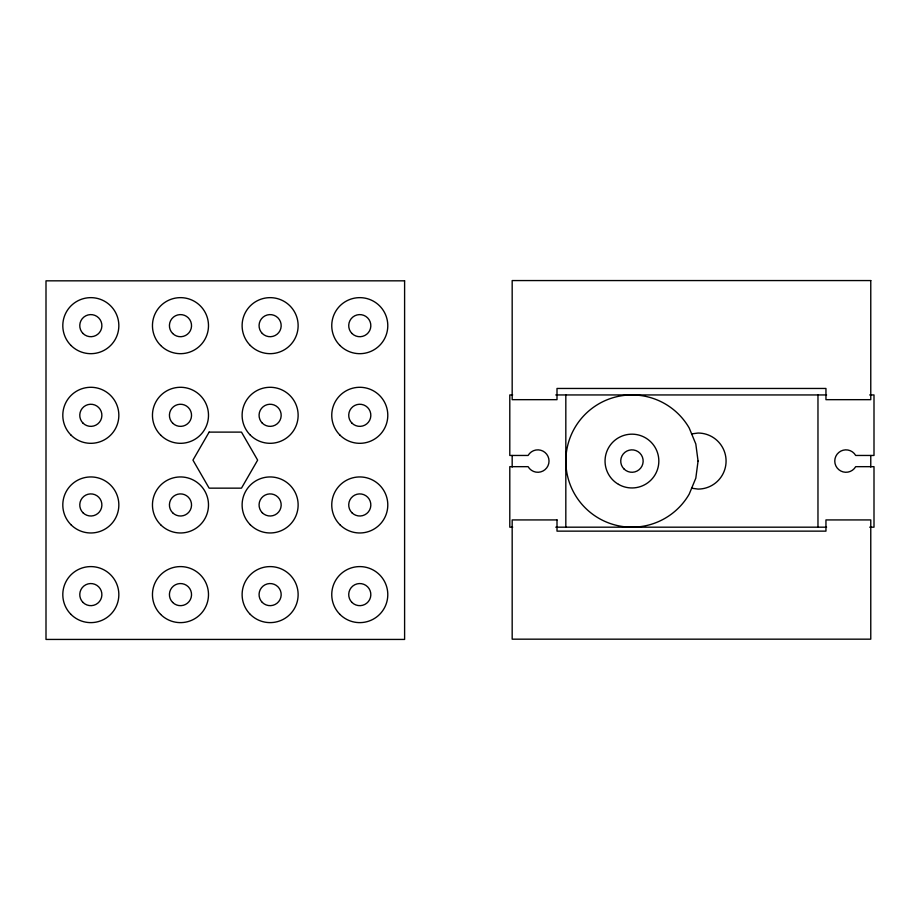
<?xml version="1.0" encoding="UTF-8"?>
<svg xmlns="http://www.w3.org/2000/svg" width="920" height="920" viewBox="0 0 920 920"><rect width="100%" height="100%" fill="white"/><g stroke="black" fill="none" stroke-linecap="round" stroke-linejoin="round"><path stroke-width="1.38" d="M691.644 433.895L698.061 433.044A28.014 28.014 0 0 1 726.075 461.069A28.014 28.014 0 0 1 698.061 489.083L691.644 488.232M512.67 394.945L509.795 394.945L509.795 455.457L528.103 455.457A11.201 11.201 0 0 1 545.019 452.479A11.201 11.201 0 0 1 545.019 469.648A11.201 11.201 0 0 1 528.103 466.67L509.795 466.67L509.795 527.183L512.67 527.183M555.772 394.945L826.585 394.945M869.687 394.945L874 394.945L874 455.457L855.692 455.457A11.201 11.201 0 0 0 838.775 452.479A11.201 11.201 0 0 0 838.775 469.648A11.201 11.201 0 0 0 855.692 466.67L874 466.67L874 527.183L869.687 527.183M555.772 527.183L826.585 527.183M870.769 455.515L870.769 467.038M817.972 394.945L817.972 527.183M565.823 394.945L565.823 527.183M512.175 455.515L512.175 467.038M698.061 461.069L695.807 478.181L689.206 494.12A66.114 66.114 0 0 1 589.444 511.716A66.114 66.114 0 0 1 589.444 410.412A66.114 66.114 0 0 1 689.206 428.007L695.807 443.957L698.061 461.069M209.127 432.112L192.947 460.126L209.127 488.152L241.477 488.152L257.646 460.126L241.477 432.112L209.127 432.112M870.769 280.565L512.175 280.565L512.175 399.671L557.002 399.671L557.002 388.459L825.953 388.459L825.953 399.671L870.769 399.671L870.769 280.565M404.604 280.83L46 280.83L46 639.434L404.604 639.434L404.604 280.83M557.002 519.926L512.175 519.926L512.175 639.17L870.769 639.17L870.769 519.926L825.953 519.926L825.953 531.139L557.002 531.139L557.002 519.926M250.32 614.422A28.014 28.014 0 0 0 297.183 601.852A28.014 28.014 0 0 0 262.878 567.548A28.014 28.014 0 0 0 250.32 614.422M160.666 614.422A28.014 28.014 0 0 0 207.54 601.852A28.014 28.014 0 0 0 173.224 567.548A28.014 28.014 0 0 0 160.666 614.422M250.32 524.768A28.014 28.014 0 0 0 297.183 512.21A28.014 28.014 0 0 0 262.878 477.894A28.014 28.014 0 0 0 250.32 524.768M160.666 435.114A28.014 28.014 0 0 0 207.54 422.556A28.014 28.014 0 0 0 173.224 388.24A28.014 28.014 0 0 0 160.666 435.114M160.666 345.471A28.014 28.014 0 0 0 207.54 332.902A28.014 28.014 0 0 0 173.224 298.597A28.014 28.014 0 0 0 160.666 345.471M172.649 423.131A11.063 11.063 0 0 0 191.164 418.174A11.063 11.063 0 0 0 177.617 404.627A11.063 11.063 0 0 0 172.649 423.131M172.649 333.477A11.063 11.063 0 0 0 191.164 328.52A11.063 11.063 0 0 0 177.617 314.973A11.063 11.063 0 0 0 172.649 333.477M172.649 512.773A11.063 11.063 0 0 0 191.164 507.817A11.063 11.063 0 0 0 177.617 494.27A11.063 11.063 0 0 0 172.649 512.773M160.666 524.768A28.014 28.014 0 0 0 207.54 512.21A28.014 28.014 0 0 0 173.224 477.894A28.014 28.014 0 0 0 160.666 524.768M250.32 435.114A28.014 28.014 0 0 0 297.183 422.556A28.014 28.014 0 0 0 262.878 388.24A28.014 28.014 0 0 0 250.32 435.114M250.32 345.471A28.014 28.014 0 0 0 297.183 332.902A28.014 28.014 0 0 0 262.878 298.597A28.014 28.014 0 0 0 250.32 345.471M262.303 602.428A11.063 11.063 0 0 0 280.807 597.471A11.063 11.063 0 0 0 267.26 583.924A11.063 11.063 0 0 0 262.303 602.428M262.303 512.773A11.063 11.063 0 0 0 280.807 507.817A11.063 11.063 0 0 0 267.26 494.27A11.063 11.063 0 0 0 262.303 512.773M262.303 423.131A11.063 11.063 0 0 0 280.807 418.174A11.063 11.063 0 0 0 267.26 404.627A11.063 11.063 0 0 0 262.303 423.131M71.012 524.768A28.014 28.014 0 0 0 117.886 512.21A28.014 28.014 0 0 0 83.57 477.894A28.014 28.014 0 0 0 71.012 524.768M71.012 614.422A28.014 28.014 0 0 0 117.886 601.852A28.014 28.014 0 0 0 83.57 567.548A28.014 28.014 0 0 0 71.012 614.422M172.649 602.428A11.063 11.063 0 0 0 191.164 597.471A11.063 11.063 0 0 0 177.617 583.924A11.063 11.063 0 0 0 172.649 602.428M262.303 333.477A11.063 11.063 0 0 0 280.807 328.52A11.063 11.063 0 0 0 267.26 314.973A11.063 11.063 0 0 0 262.303 333.477M83.007 512.773A11.063 11.063 0 0 0 101.51 507.817A11.063 11.063 0 0 0 87.963 494.27A11.063 11.063 0 0 0 83.007 512.773M83.007 423.131A11.063 11.063 0 0 0 101.51 418.174A11.063 11.063 0 0 0 87.963 404.627A11.063 11.063 0 0 0 83.007 423.131M71.012 345.471A28.014 28.014 0 0 0 117.886 332.902A28.014 28.014 0 0 0 83.57 298.597A28.014 28.014 0 0 0 71.012 345.471M71.012 435.114A28.014 28.014 0 0 0 117.886 422.556A28.014 28.014 0 0 0 83.57 388.24A28.014 28.014 0 0 0 71.012 435.114M83.007 333.477A11.063 11.063 0 0 0 101.51 328.52A11.063 11.063 0 0 0 87.963 314.973A11.063 11.063 0 0 0 83.007 333.477M83.007 602.428A11.063 11.063 0 0 0 101.51 597.471A11.063 11.063 0 0 0 87.963 583.924A11.063 11.063 0 0 0 83.007 602.428M339.963 524.768A28.014 28.014 0 0 0 386.837 512.21A28.014 28.014 0 0 0 352.521 477.894A28.014 28.014 0 0 0 339.963 524.768M339.963 614.422A28.014 28.014 0 0 0 386.837 601.852A28.014 28.014 0 0 0 352.521 567.548A28.014 28.014 0 0 0 339.963 614.422M339.963 435.114A28.014 28.014 0 0 0 386.837 422.556A28.014 28.014 0 0 0 352.521 388.24A28.014 28.014 0 0 0 339.963 435.114M339.963 345.471A28.014 28.014 0 0 0 386.837 332.902A28.014 28.014 0 0 0 352.521 298.597A28.014 28.014 0 0 0 339.963 345.471M351.957 512.773A11.063 11.063 0 0 0 370.461 507.817A11.063 11.063 0 0 0 356.914 494.27A11.063 11.063 0 0 0 351.957 512.773M351.957 423.131A11.063 11.063 0 0 0 370.461 418.174A11.063 11.063 0 0 0 356.914 404.627A11.063 11.063 0 0 0 351.957 423.131M351.957 333.477A11.063 11.063 0 0 0 370.461 328.52A11.063 11.063 0 0 0 356.914 314.973A11.063 11.063 0 0 0 351.957 333.477M351.957 602.428A11.063 11.063 0 0 0 370.461 597.471A11.063 11.063 0 0 0 356.914 583.924A11.063 11.063 0 0 0 351.957 602.428M618.493 484.357A26.898 26.898 0 0 0 658.835 461.069A26.898 26.898 0 0 0 618.493 437.77A26.898 26.898 0 0 0 618.493 484.357M624.024 468.993A11.201 11.201 0 0 0 642.769 463.967A11.201 11.201 0 0 0 629.05 450.236A11.201 11.201 0 0 0 624.024 468.993"/></g></svg>
